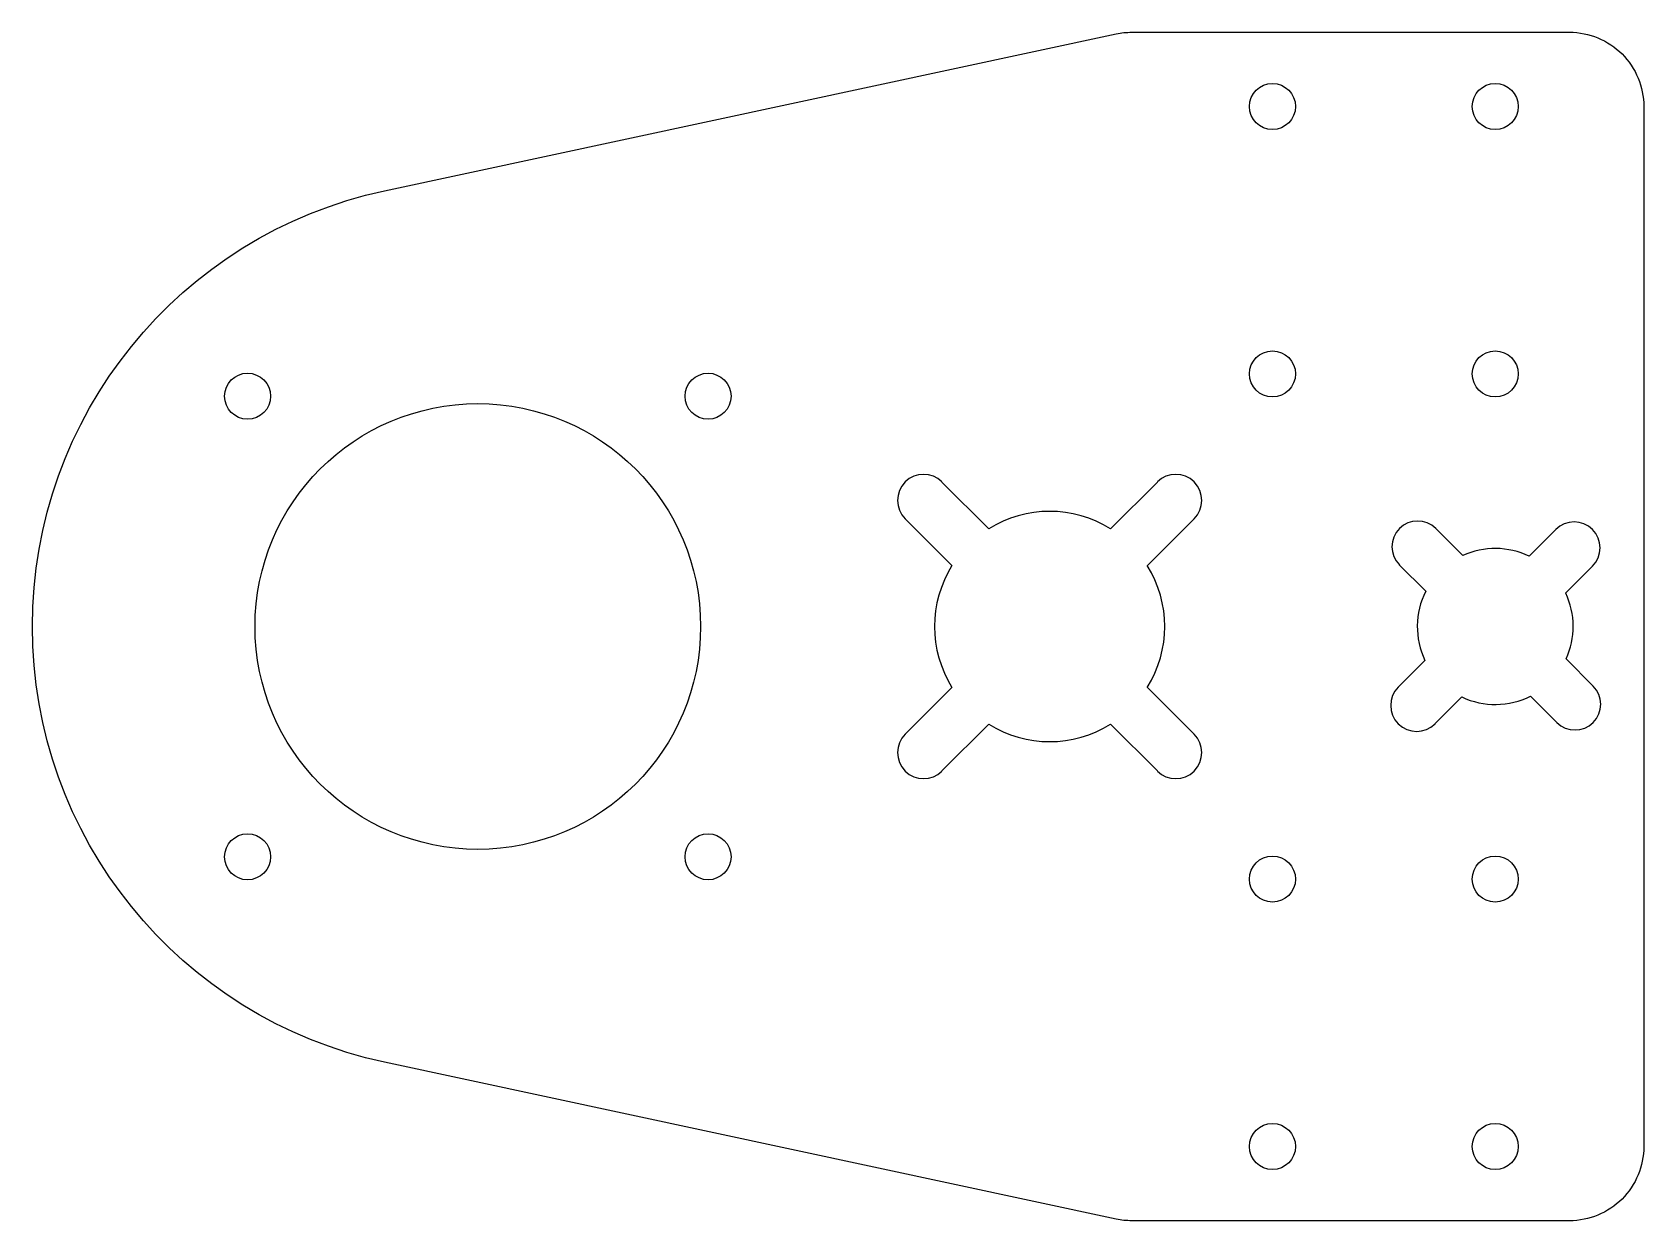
# Model space of a CAD drawing. Header units: millimetres. Extents: x -109 to 0, y 0 to 80.
import ezdxf

# ---------------------------------------------------------------- set-up
doc = ezdxf.new("R2010")
doc.units = ezdxf.units.MM
doc.layers.get('0').update_dxf_attribs({"linetype": 'CONTINUOUS'})

msp = doc.modelspace()

# ---------------------------------------------------------------- linework, layer by layer
for p, q in [((-47.25, 49.72), (-44.1, 46.58)), ((-35.9, 46.58), (-32.75, 49.72)), ((-46.58, 44.1), (-49.72, 47.25)), ((-30.28, 47.25), (-33.42, 44.1)), ((-14.01, 46.6), (-12.18, 44.78)), ((-7.72, 44.73), (-5.92, 46.53)), ((-14.68, 42.37), (-16.46, 44.15)), ((-3.45, 44.06), (-5.26, 42.25)), ((-16.53, 35.92), (-14.73, 37.72)), ((-5.22, 37.82), (-3.4, 35.99)), ((-49.72, 32.75), (-46.58, 35.9)), ((-33.42, 35.9), (-30.28, 32.75)), ((-12.25, 35.26), (-14.06, 33.45)), ((-5.85, 33.54), (-7.63, 35.32)), ((-44.1, 33.42), (-47.25, 30.28)), ((-32.75, 30.28), (-35.9, 33.42))]:
    msp.add_line(p, q)
msp.add_lwpolyline([(-34.47, 0, -0.05281), (-35.52, 0.11), (-84.78, 10.67, -0.808455), (-84.78, 69.33), (-35.52, 79.89, -0.05281), (-34.47, 80), (-5, 80, -0.414214), (0, 75), (0, 5, -0.414214), (-5, 0)], format="xyb", close=True)
for centre, radius in [((-25, 75), 1.55), ((-10, 75), 1.55), ((-25, 57), 1.55), ((-10, 57), 1.55), ((-94, 55.5), 1.55), ((-63, 55.5), 1.55), ((-78.5, 40), 15), ((-94, 24.5), 1.55), ((-63, 24.5), 1.55), ((-25, 23), 1.55), ((-10, 23), 1.55), ((-25, 5), 1.55), ((-10, 5), 1.55)]:
    msp.add_circle(centre, radius)
for centre, radius, start, end in [((-48.49, 48.49), 1.75, 45, 225), ((-31.51, 48.49), 1.75, -45, 135), ((-40, 40), 7.75, 58.0498, 121.9502), ((-15.23, 45.37), 1.73, 45, 225), ((-4.69, 45.29), 1.75, -45, 135), ((-10, 40), 5.25, 64.2918, 114.5493), ((-40, 40), 7.75, 148.0508, 211.9502), ((-40, 40), 7.75, -31.9502, 31.9492), ((-10, 40), 5.25, 153.1508, 205.7082), ((-10, 40), 5.25, -24.5493, 25.3826), ((-15.29, 34.69), 1.75, 135, 315), ((-4.63, 34.77), 1.73, -135, 45), ((-10, 40), 5.25, 244.6174, 296.8492), ((-48.49, 31.51), 1.75, 135, 315), ((-40, 40), 7.75, 238.0508, 301.9492), ((-31.51, 31.51), 1.75, -135, 45)]:
    msp.add_arc(centre, radius, start, end)

doc.saveas('drawing.dxf')
